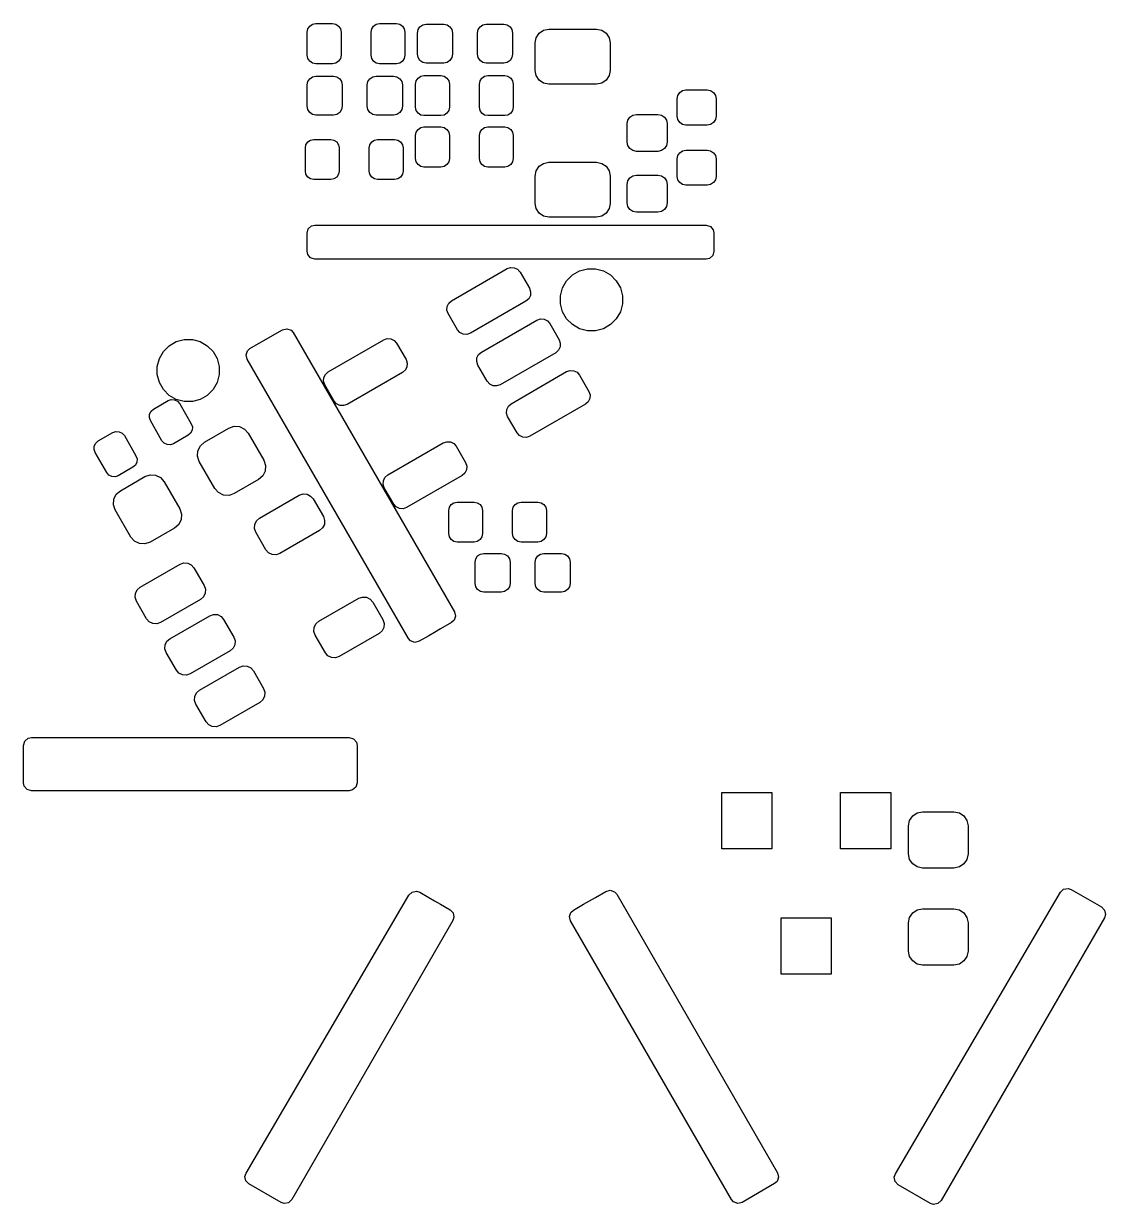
# Model space of a CAD drawing. Extents: x 121.6 to 196.8, y -111.8 to -71.1.
# Drawn here: x 134.57 to 151.85, y -111.76 to -92.9 of the extents above; entities that cross this region are included whole.
import ezdxf

# ---------------------------------------------------------------- set-up
doc = ezdxf.new("R2010")
doc.units = 0
doc.layers.add('BLACK', color=7, linetype='CONTINUOUS')

msp = doc.modelspace()

# ---------------------------------------------------------------- linework, layer by layer
at = {"layer": 'BLACK', "linetype": 'CONTINUOUS'}
for p, q in [((139.110276, -92.983338), (139.139541, -92.939541)), ((139.139541, -92.939541), (139.183338, -92.910276)), ((139.183338, -92.910276), (139.235, -92.9)), ((139.235, -92.9), (139.505, -92.9)), ((139.505, -92.9), (139.556662, -92.910276)), ((139.556662, -92.910276), (139.600459, -92.939541)), ((139.600459, -92.939541), (139.629724, -92.983338)), ((140.130276, -92.983338), (140.159541, -92.939541)), ((140.159541, -92.939541), (140.203338, -92.910276)), ((140.203338, -92.910276), (140.255, -92.9)), ((140.255, -92.9), (140.525, -92.9)), ((140.525, -92.9), (140.576662, -92.910276)), ((140.576662, -92.910276), (140.620459, -92.939541)), ((140.620459, -92.939541), (140.649724, -92.983338)), ((140.870657, -92.996424), (140.901005, -92.951005)), ((140.901005, -92.951005), (140.946424, -92.920657)), ((140.946424, -92.920657), (141, -92.91)), ((141, -92.91), (141.28, -92.91)), ((141.28, -92.91), (141.333576, -92.920657)), ((141.333576, -92.920657), (141.378995, -92.951005)), ((141.378995, -92.951005), (141.409343, -92.996424)), ((141.830657, -92.996424), (141.861005, -92.951005)), ((141.861005, -92.951005), (141.906424, -92.920657)), ((141.906424, -92.920657), (141.96, -92.91)), ((141.96, -92.91), (142.24, -92.91)), ((142.24, -92.91), (142.293576, -92.920657)), ((142.293576, -92.920657), (142.338995, -92.951005)), ((142.338995, -92.951005), (142.369343, -92.996424)), ((139.1, -93.035), (139.110276, -92.983338)), ((139.1, -93.405), (139.1, -93.035)), ((139.629724, -92.983338), (139.64, -93.035)), ((139.64, -93.035), (139.64, -93.405)), ((140.12, -93.035), (140.130276, -92.983338)), ((140.12, -93.405), (140.12, -93.035)), ((140.649724, -92.983338), (140.66, -93.035)), ((140.66, -93.035), (140.66, -93.405)), ((140.86, -93.05), (140.870657, -92.996424)), ((140.86, -93.39), (140.86, -93.05)), ((141.409343, -92.996424), (141.42, -93.05)), ((141.42, -93.05), (141.42, -93.39)), ((141.82, -93.05), (141.830657, -92.996424)), ((141.82, -93.39), (141.82, -93.05)), ((142.369343, -92.996424), (142.38, -93.05)), ((142.38, -93.05), (142.38, -93.39)), ((142.74, -93.20875), (142.756651, -93.125038)), ((142.756651, -93.125038), (142.80407, -93.05407)), ((142.80407, -93.05407), (142.875038, -93.006651)), ((142.875038, -93.006651), (142.95875, -92.99)), ((142.95875, -92.99), (143.72125, -92.99)), ((143.72125, -92.99), (143.804962, -93.006651)), ((143.804962, -93.006651), (143.87593, -93.05407)), ((143.87593, -93.05407), (143.923349, -93.125038)), ((143.923349, -93.125038), (143.94, -93.20875)), ((142.74, -93.64625), (142.74, -93.20875)), ((143.94, -93.20875), (143.94, -93.64625)), ((139.110276, -93.456662), (139.1, -93.405)), ((139.139541, -93.500459), (139.110276, -93.456662)), ((139.183338, -93.529724), (139.139541, -93.500459)), ((139.600459, -93.500459), (139.556662, -93.529724)), ((139.629724, -93.456662), (139.600459, -93.500459)), ((139.64, -93.405), (139.629724, -93.456662)), ((140.130276, -93.456662), (140.12, -93.405)), ((140.159541, -93.500459), (140.130276, -93.456662)), ((140.203338, -93.529724), (140.159541, -93.500459)), ((140.620459, -93.500459), (140.576662, -93.529724)), ((140.649724, -93.456662), (140.620459, -93.500459)), ((140.66, -93.405), (140.649724, -93.456662)), ((140.870657, -93.443576), (140.86, -93.39)), ((140.901005, -93.488995), (140.870657, -93.443576)), ((140.946424, -93.519343), (140.901005, -93.488995)), ((141, -93.53), (140.946424, -93.519343)), ((141.333576, -93.519343), (141.28, -93.53)), ((141.378995, -93.488995), (141.333576, -93.519343)), ((141.409343, -93.443576), (141.378995, -93.488995)), ((141.42, -93.39), (141.409343, -93.443576)), ((141.830657, -93.443576), (141.82, -93.39)), ((141.861005, -93.488995), (141.830657, -93.443576)), ((141.906424, -93.519343), (141.861005, -93.488995)), ((141.96, -93.53), (141.906424, -93.519343)), ((142.293576, -93.519343), (142.24, -93.53)), ((142.338995, -93.488995), (142.293576, -93.519343)), ((142.369343, -93.443576), (142.338995, -93.488995)), ((142.38, -93.39), (142.369343, -93.443576)), ((139.235, -93.54), (139.183338, -93.529724)), ((139.505, -93.54), (139.235, -93.54)), ((139.556662, -93.529724), (139.505, -93.54)), ((140.255, -93.54), (140.203338, -93.529724)), ((140.525, -93.54), (140.255, -93.54)), ((140.576662, -93.529724), (140.525, -93.54)), ((141.28, -93.53), (141, -93.53)), ((142.24, -93.53), (141.96, -93.53)), ((142.756651, -93.729962), (142.74, -93.64625)), ((143.94, -93.64625), (143.923349, -93.729962)), ((139.1, -93.88), (139.110657, -93.826424)), ((139.1, -94.22), (139.1, -93.88)), ((139.110657, -93.826424), (139.141005, -93.781005)), ((139.141005, -93.781005), (139.186424, -93.750657)), ((139.186424, -93.750657), (139.24, -93.74)), ((139.24, -93.74), (139.52, -93.74)), ((139.52, -93.74), (139.573576, -93.750657)), ((139.573576, -93.750657), (139.618995, -93.781005)), ((139.618995, -93.781005), (139.649343, -93.826424)), ((139.649343, -93.826424), (139.66, -93.88)), ((139.66, -93.88), (139.66, -94.22)), ((140.06, -93.88), (140.070657, -93.826424)), ((140.06, -94.22), (140.06, -93.88)), ((140.070657, -93.826424), (140.101005, -93.781005)), ((140.101005, -93.781005), (140.146424, -93.750657)), ((140.146424, -93.750657), (140.2, -93.74)), ((140.2, -93.74), (140.48, -93.74)), ((140.48, -93.74), (140.533576, -93.750657)), ((140.533576, -93.750657), (140.578995, -93.781005)), ((140.578995, -93.781005), (140.609343, -93.826424)), ((140.609343, -93.826424), (140.62, -93.88)), ((140.62, -93.88), (140.62, -94.22)), ((140.829999, -93.865003), (140.840275, -93.813341)), ((140.829999, -94.235003), (140.829999, -93.865003)), ((140.840275, -93.813341), (140.86954, -93.769544)), ((140.86954, -93.769544), (140.913337, -93.740279)), ((140.913337, -93.740279), (140.964999, -93.730003)), ((140.964999, -93.730003), (141.234999, -93.730003)), ((141.234999, -93.730003), (141.286661, -93.740279)), ((141.286661, -93.740279), (141.330458, -93.769544)), ((141.330458, -93.769544), (141.359723, -93.813341)), ((141.359723, -93.813341), (141.369999, -93.865003)), ((141.369999, -93.865003), (141.369999, -94.235003)), ((141.849999, -93.865003), (141.860275, -93.813341)), ((141.849999, -94.235003), (141.849999, -93.865003)), ((141.860275, -93.813341), (141.88954, -93.769544)), ((141.88954, -93.769544), (141.933337, -93.740279)), ((141.933337, -93.740279), (141.984999, -93.730003)), ((141.984999, -93.730003), (142.254999, -93.730003)), ((142.254999, -93.730003), (142.306661, -93.740279)), ((142.306661, -93.740279), (142.350458, -93.769544)), ((142.350458, -93.769544), (142.379723, -93.813341)), ((142.379723, -93.813341), (142.389999, -93.865003)), ((142.389999, -93.865003), (142.389999, -94.235003)), ((142.80407, -93.80093), (142.756651, -93.729962)), ((142.875038, -93.848349), (142.80407, -93.80093)), ((142.95875, -93.865), (142.875038, -93.848349)), ((143.72125, -93.865), (142.95875, -93.865)), ((143.804962, -93.848349), (143.72125, -93.865)), ((143.87593, -93.80093), (143.804962, -93.848349)), ((143.923349, -93.729962), (143.87593, -93.80093)), ((145.01, -94.1), (145.020657, -94.046424)), ((145.020657, -94.046424), (145.051005, -94.001005)), ((145.051005, -94.001005), (145.096424, -93.970657)), ((145.096424, -93.970657), (145.15, -93.96)), ((145.15, -93.96), (145.49, -93.96)), ((145.49, -93.96), (145.543576, -93.970657)), ((145.543576, -93.970657), (145.588995, -94.001005)), ((145.588995, -94.001005), (145.619343, -94.046424)), ((145.619343, -94.046424), (145.63, -94.1)), ((139.110657, -94.273576), (139.1, -94.22)), ((139.141005, -94.318995), (139.110657, -94.273576)), ((139.649343, -94.273576), (139.618995, -94.318995)), ((139.66, -94.22), (139.649343, -94.273576)), ((140.070657, -94.273576), (140.06, -94.22)), ((140.101005, -94.318995), (140.070657, -94.273576)), ((140.609343, -94.273576), (140.578995, -94.318995)), ((140.62, -94.22), (140.609343, -94.273576)), ((140.840275, -94.286665), (140.829999, -94.235003)), ((141.369999, -94.235003), (141.359723, -94.286665)), ((141.860275, -94.286665), (141.849999, -94.235003)), ((142.389999, -94.235003), (142.379723, -94.286665)), ((145.01, -94.38), (145.01, -94.1)), ((145.63, -94.1), (145.63, -94.38)), ((139.186424, -94.349343), (139.141005, -94.318995)), ((139.24, -94.36), (139.186424, -94.349343)), ((139.52, -94.36), (139.24, -94.36)), ((139.573576, -94.349343), (139.52, -94.36)), ((139.618995, -94.318995), (139.573576, -94.349343)), ((140.146424, -94.349343), (140.101005, -94.318995)), ((140.2, -94.36), (140.146424, -94.349343)), ((140.48, -94.36), (140.2, -94.36)), ((140.533576, -94.349343), (140.48, -94.36)), ((140.578995, -94.318995), (140.533576, -94.349343)), ((140.86954, -94.330462), (140.840275, -94.286665)), ((140.913337, -94.359727), (140.86954, -94.330462)), ((140.964999, -94.370003), (140.913337, -94.359727)), ((141.234999, -94.370003), (140.964999, -94.370003)), ((141.286661, -94.359727), (141.234999, -94.370003)), ((141.330458, -94.330462), (141.286661, -94.359727)), ((141.359723, -94.286665), (141.330458, -94.330462)), ((141.88954, -94.330462), (141.860275, -94.286665)), ((141.933337, -94.359727), (141.88954, -94.330462)), ((141.984999, -94.370003), (141.933337, -94.359727)), ((142.254999, -94.370003), (141.984999, -94.370003)), ((142.306661, -94.359727), (142.254999, -94.370003)), ((142.350458, -94.330462), (142.306661, -94.359727)), ((142.379723, -94.286665), (142.350458, -94.330462)), ((144.21, -94.4975), (144.221228, -94.441054)), ((144.221228, -94.441054), (144.253202, -94.393202)), ((144.253202, -94.393202), (144.301054, -94.361228)), ((144.301054, -94.361228), (144.3575, -94.35)), ((144.3575, -94.35), (144.7025, -94.35)), ((144.7025, -94.35), (144.758946, -94.361228)), ((144.758946, -94.361228), (144.806798, -94.393202)), ((144.806798, -94.393202), (144.838772, -94.441054)), ((144.838772, -94.441054), (144.85, -94.4975)), ((145.020657, -94.433576), (145.01, -94.38)), ((145.051005, -94.478995), (145.020657, -94.433576)), ((145.619343, -94.433576), (145.588995, -94.478995)), ((145.63, -94.38), (145.619343, -94.433576)), ((140.83, -94.685), (140.840276, -94.633338)), ((140.840276, -94.633338), (140.869541, -94.589541)), ((140.869541, -94.589541), (140.913338, -94.560276)), ((140.913338, -94.560276), (140.965, -94.55)), ((140.965, -94.55), (141.235, -94.55)), ((141.235, -94.55), (141.286662, -94.560276)), ((141.286662, -94.560276), (141.330459, -94.589541)), ((141.330459, -94.589541), (141.359724, -94.633338)), ((141.359724, -94.633338), (141.37, -94.685)), ((141.85, -94.685), (141.860276, -94.633338)), ((141.860276, -94.633338), (141.889541, -94.589541)), ((141.889541, -94.589541), (141.933338, -94.560276)), ((141.933338, -94.560276), (141.985, -94.55)), ((141.985, -94.55), (142.255, -94.55)), ((142.255, -94.55), (142.306662, -94.560276)), ((142.306662, -94.560276), (142.350459, -94.589541)), ((142.350459, -94.589541), (142.379724, -94.633338)), ((142.379724, -94.633338), (142.39, -94.685)), ((144.21, -94.7925), (144.21, -94.4975)), ((144.85, -94.4975), (144.85, -94.7925)), ((145.096424, -94.509343), (145.051005, -94.478995)), ((145.15, -94.52), (145.096424, -94.509343)), ((145.49, -94.52), (145.15, -94.52)), ((145.543576, -94.509343), (145.49, -94.52)), ((145.588995, -94.478995), (145.543576, -94.509343)), ((139.07, -94.885), (139.080276, -94.833338)), ((139.080276, -94.833338), (139.109541, -94.789541)), ((139.109541, -94.789541), (139.153338, -94.760276)), ((139.153338, -94.760276), (139.205, -94.75)), ((139.205, -94.75), (139.475, -94.75)), ((139.475, -94.75), (139.526662, -94.760276)), ((139.526662, -94.760276), (139.570459, -94.789541)), ((139.570459, -94.789541), (139.599724, -94.833338)), ((139.599724, -94.833338), (139.61, -94.885)), ((140.09, -94.885), (140.100276, -94.833338)), ((140.100276, -94.833338), (140.129541, -94.789541)), ((140.129541, -94.789541), (140.173338, -94.760276)), ((140.173338, -94.760276), (140.225, -94.75)), ((140.225, -94.75), (140.495, -94.75)), ((140.495, -94.75), (140.546662, -94.760276)), ((140.546662, -94.760276), (140.590459, -94.789541)), ((140.590459, -94.789541), (140.619724, -94.833338)), ((140.619724, -94.833338), (140.63, -94.885)), ((140.83, -95.055), (140.83, -94.685)), ((141.37, -94.685), (141.37, -95.055)), ((141.85, -95.055), (141.85, -94.685)), ((142.39, -94.685), (142.39, -95.055)), ((144.221228, -94.848946), (144.21, -94.7925)), ((144.85, -94.7925), (144.838772, -94.848946)), ((139.07, -95.255), (139.07, -94.885)), ((139.61, -94.885), (139.61, -95.255)), ((140.09, -95.255), (140.09, -94.885)), ((140.63, -94.885), (140.63, -95.255)), ((144.253202, -94.896798), (144.221228, -94.848946)), ((144.301054, -94.928772), (144.253202, -94.896798)), ((144.3575, -94.94), (144.301054, -94.928772)), ((144.7025, -94.94), (144.3575, -94.94)), ((144.758946, -94.928772), (144.7025, -94.94)), ((144.806798, -94.896798), (144.758946, -94.928772)), ((144.838772, -94.848946), (144.806798, -94.896798)), ((145.01, -95.06), (145.020657, -95.006424)), ((145.020657, -95.006424), (145.051005, -94.961005)), ((145.051005, -94.961005), (145.096424, -94.930657)), ((145.096424, -94.930657), (145.15, -94.92)), ((145.15, -94.92), (145.49, -94.92)), ((145.49, -94.92), (145.543576, -94.930657)), ((145.543576, -94.930657), (145.588995, -94.961005)), ((145.588995, -94.961005), (145.619343, -95.006424)), ((145.619343, -95.006424), (145.63, -95.06)), ((140.840276, -95.106662), (140.83, -95.055)), ((140.869541, -95.150459), (140.840276, -95.106662)), ((140.913338, -95.179724), (140.869541, -95.150459)), ((140.965, -95.19), (140.913338, -95.179724)), ((141.235, -95.19), (140.965, -95.19)), ((141.286662, -95.179724), (141.235, -95.19)), ((141.330459, -95.150459), (141.286662, -95.179724)), ((141.359724, -95.106662), (141.330459, -95.150459)), ((141.37, -95.055), (141.359724, -95.106662)), ((141.860276, -95.106662), (141.85, -95.055)), ((141.889541, -95.150459), (141.860276, -95.106662)), ((141.933338, -95.179724), (141.889541, -95.150459)), ((141.985, -95.19), (141.933338, -95.179724)), ((142.255, -95.19), (141.985, -95.19)), ((142.306662, -95.179724), (142.255, -95.19)), ((142.350459, -95.150459), (142.306662, -95.179724)), ((142.379724, -95.106662), (142.350459, -95.150459)), ((142.39, -95.055), (142.379724, -95.106662)), ((142.756651, -95.250038), (142.80407, -95.17907)), ((142.80407, -95.17907), (142.875038, -95.131651)), ((142.875038, -95.131651), (142.95875, -95.115)), ((142.95875, -95.115), (143.72125, -95.115)), ((143.72125, -95.115), (143.804962, -95.131651)), ((143.804962, -95.131651), (143.87593, -95.17907)), ((143.87593, -95.17907), (143.923349, -95.250038)), ((145.01, -95.34), (145.01, -95.06)), ((145.63, -95.06), (145.63, -95.34)), ((139.080276, -95.306662), (139.07, -95.255)), ((139.109541, -95.350459), (139.080276, -95.306662)), ((139.153338, -95.379724), (139.109541, -95.350459)), ((139.205, -95.39), (139.153338, -95.379724)), ((139.475, -95.39), (139.205, -95.39)), ((139.526662, -95.379724), (139.475, -95.39)), ((139.570459, -95.350459), (139.526662, -95.379724)), ((139.599724, -95.306662), (139.570459, -95.350459)), ((139.61, -95.255), (139.599724, -95.306662)), ((140.100276, -95.306662), (140.09, -95.255)), ((140.129541, -95.350459), (140.100276, -95.306662)), ((140.173338, -95.379724), (140.129541, -95.350459)), ((140.225, -95.39), (140.173338, -95.379724)), ((140.495, -95.39), (140.225, -95.39)), ((140.546662, -95.379724), (140.495, -95.39)), ((140.590459, -95.350459), (140.546662, -95.379724)), ((140.619724, -95.306662), (140.590459, -95.350459)), ((140.63, -95.255), (140.619724, -95.306662)), ((142.74, -95.33375), (142.756651, -95.250038)), ((142.74, -95.77125), (142.74, -95.33375)), ((143.923349, -95.250038), (143.94, -95.33375)), ((143.94, -95.33375), (143.94, -95.77125)), ((144.21, -95.4675), (144.221228, -95.411054)), ((144.221228, -95.411054), (144.253202, -95.363202)), ((144.253202, -95.363202), (144.301054, -95.331228)), ((144.301054, -95.331228), (144.3575, -95.32)), ((144.3575, -95.32), (144.7025, -95.32)), ((144.7025, -95.32), (144.758946, -95.331228)), ((144.758946, -95.331228), (144.806798, -95.363202)), ((144.806798, -95.363202), (144.838772, -95.411054)), ((144.838772, -95.411054), (144.85, -95.4675)), ((145.020657, -95.393576), (145.01, -95.34)), ((145.051005, -95.438995), (145.020657, -95.393576)), ((145.619343, -95.393576), (145.588995, -95.438995)), ((145.63, -95.34), (145.619343, -95.393576)), ((144.21, -95.7625), (144.21, -95.4675)), ((144.85, -95.4675), (144.85, -95.7625)), ((145.096424, -95.469343), (145.051005, -95.438995)), ((145.15, -95.48), (145.096424, -95.469343)), ((145.49, -95.48), (145.15, -95.48)), ((145.543576, -95.469343), (145.49, -95.48)), ((145.588995, -95.438995), (145.543576, -95.469343)), ((142.756651, -95.854962), (142.74, -95.77125)), ((143.94, -95.77125), (143.923349, -95.854962)), ((144.221228, -95.818946), (144.21, -95.7625)), ((144.85, -95.7625), (144.838772, -95.818946)), ((142.80407, -95.92593), (142.756651, -95.854962)), ((142.875038, -95.973349), (142.80407, -95.92593)), ((142.95875, -95.99), (142.875038, -95.973349)), ((143.804962, -95.973349), (143.72125, -95.99)), ((143.87593, -95.92593), (143.804962, -95.973349)), ((143.923349, -95.854962), (143.87593, -95.92593)), ((144.253202, -95.866798), (144.221228, -95.818946)), ((144.301054, -95.898772), (144.253202, -95.866798)), ((144.3575, -95.91), (144.301054, -95.898772)), ((144.7025, -95.91), (144.3575, -95.91)), ((144.758946, -95.898772), (144.7025, -95.91)), ((144.806798, -95.866798), (144.758946, -95.898772)), ((144.838772, -95.818946), (144.806798, -95.866798)), ((139.117059, -96.177879), (139.170715, -96.131386)), ((139.170715, -96.131386), (139.223057, -96.12)), ((139.223057, -96.12), (145.471056, -96.12)), ((143.72125, -95.99), (142.95875, -95.99)), ((145.471056, -96.12), (145.539177, -96.140002)), ((145.539177, -96.140002), (145.58567, -96.193658)), ((139.097057, -96.246), (139.117059, -96.177879)), ((139.097057, -96.534), (139.097057, -96.246)), ((145.58567, -96.193658), (145.597056, -96.246)), ((145.597056, -96.246), (145.597056, -96.534)), ((139.108443, -96.586342), (139.097057, -96.534)), ((145.597056, -96.534), (145.577054, -96.602121)), ((139.154936, -96.639998), (139.108443, -96.586342)), ((139.223057, -96.66), (139.154936, -96.639998)), ((145.471056, -96.66), (139.223057, -96.66)), ((145.523398, -96.648614), (145.471056, -96.66)), ((145.577054, -96.602121), (145.523398, -96.648614)), ((141.406266, -97.324968), (142.293942, -96.812468)), ((142.293942, -96.812468), (142.349363, -96.793655)), ((142.349363, -96.793655), (142.407765, -96.797483)), ((142.407765, -96.797483), (142.460256, -96.823369)), ((142.460256, -96.823369), (142.498846, -96.867372)), ((142.498846, -96.867372), (142.648846, -97.12718)), ((143.243323, -97.005619), (143.335619, -96.913323)), ((143.335619, -96.913323), (143.448658, -96.84806)), ((143.448658, -96.84806), (143.574737, -96.814278)), ((143.574737, -96.814278), (143.705263, -96.814278)), ((143.705263, -96.814278), (143.831342, -96.84806)), ((143.831342, -96.84806), (143.944381, -96.913323)), ((143.944381, -96.913323), (144.036677, -97.005619)), ((143.17806, -97.118658), (143.243323, -97.005619)), ((144.036677, -97.005619), (144.10194, -97.118658)), ((142.637945, -97.293494), (142.593942, -97.332084)), ((142.663831, -97.241003), (142.637945, -97.293494)), ((142.648846, -97.12718), (142.667659, -97.182601)), ((142.667659, -97.182601), (142.663831, -97.241003)), ((143.144278, -97.244737), (143.17806, -97.118658)), ((143.144278, -97.375263), (143.144278, -97.244737)), ((144.10194, -97.118658), (144.135722, -97.244737)), ((144.135722, -97.244737), (144.135722, -97.375263)), ((141.332549, -97.474451), (141.336377, -97.416049)), ((141.351362, -97.529872), (141.332549, -97.474451)), ((141.336377, -97.416049), (141.362263, -97.363558)), ((141.362263, -97.363558), (141.406266, -97.324968)), ((142.593942, -97.332084), (141.706266, -97.844584)), ((143.17806, -97.501342), (143.144278, -97.375263)), ((144.135722, -97.375263), (144.10194, -97.501342)), ((141.501362, -97.78968), (141.351362, -97.529872)), ((141.881266, -98.147692), (142.768942, -97.635192)), ((142.768942, -97.635192), (142.824363, -97.616379)), ((142.824363, -97.616379), (142.882765, -97.620207)), ((142.882765, -97.620207), (142.935256, -97.646093)), ((142.935256, -97.646093), (142.973846, -97.690096)), ((143.243323, -97.614381), (143.17806, -97.501342)), ((143.335619, -97.706677), (143.243323, -97.614381)), ((144.036677, -97.614381), (143.944381, -97.706677)), ((144.10194, -97.501342), (144.036677, -97.614381)), ((138.434628, -97.944729), (138.705588, -97.788287)), ((138.705588, -97.788287), (138.774583, -97.771549)), ((138.774583, -97.771549), (138.841675, -97.794769)), ((138.841675, -97.794769), (138.877708, -97.834406)), ((138.877708, -97.834406), (141.451709, -102.292707)), ((141.539952, -97.833683), (141.501362, -97.78968)), ((141.592443, -97.859569), (141.539952, -97.833683)), ((141.650845, -97.863397), (141.592443, -97.859569)), ((141.706266, -97.844584), (141.650845, -97.863397)), ((142.973846, -97.690096), (143.123846, -97.949904)), ((143.448658, -97.77194), (143.335619, -97.706677)), ((143.574737, -97.805722), (143.448658, -97.77194)), ((143.705263, -97.805722), (143.574737, -97.805722)), ((143.831342, -97.77194), (143.705263, -97.805722)), ((143.944381, -97.706677), (143.831342, -97.77194)), ((136.803323, -98.135619), (136.895619, -98.043323)), ((136.895619, -98.043323), (137.008658, -97.97806)), ((137.008658, -97.97806), (137.134737, -97.944278)), ((137.134737, -97.944278), (137.265263, -97.944278)), ((137.265263, -97.944278), (137.391342, -97.97806)), ((137.391342, -97.97806), (137.504381, -98.043323)), ((137.504381, -98.043323), (137.596677, -98.135619)), ((138.185247, -98.088709), (138.434628, -97.944729)), ((139.436058, -98.462468), (140.323734, -97.949968)), ((140.323734, -97.949968), (140.379155, -97.931155)), ((140.379155, -97.931155), (140.437557, -97.934983)), ((140.437557, -97.934983), (140.490048, -97.960869)), ((140.490048, -97.960869), (140.528638, -98.004872)), ((140.528638, -98.004872), (140.678638, -98.26468)), ((143.123846, -97.949904), (143.142659, -98.005325)), ((143.142659, -98.005325), (143.138831, -98.063727)), ((136.73806, -98.248658), (136.803323, -98.135619)), ((137.596677, -98.135619), (137.66194, -98.248658)), ((138.122387, -98.191893), (138.145576, -98.12479)), ((138.139158, -98.26088), (138.122387, -98.191893)), ((138.145576, -98.12479), (138.185247, -98.088709)), ((141.807549, -98.297175), (141.811377, -98.238773)), ((141.811377, -98.238773), (141.837263, -98.186282)), ((141.837263, -98.186282), (141.881266, -98.147692)), ((143.068942, -98.154808), (142.181266, -98.667308)), ((143.112945, -98.116218), (143.068942, -98.154808)), ((143.138831, -98.063727), (143.112945, -98.116218)), ((136.704278, -98.374737), (136.73806, -98.248658)), ((136.704278, -98.505263), (136.704278, -98.374737)), ((137.66194, -98.248658), (137.695722, -98.374737)), ((137.695722, -98.374737), (137.695722, -98.505263)), ((140.715279, -102.717953), (138.139158, -98.26088)), ((140.693623, -98.378503), (140.667737, -98.430994)), ((140.678638, -98.26468), (140.697451, -98.320101)), ((140.697451, -98.320101), (140.693623, -98.378503)), ((141.826362, -98.352596), (141.807549, -98.297175)), ((141.976362, -98.612404), (141.826362, -98.352596)), ((136.73806, -98.631342), (136.704278, -98.505263)), ((137.695722, -98.505263), (137.66194, -98.631342)), ((139.362341, -98.611951), (139.366169, -98.553549)), ((139.381154, -98.667372), (139.362341, -98.611951)), ((139.366169, -98.553549), (139.392055, -98.501058)), ((139.392055, -98.501058), (139.436058, -98.462468)), ((140.623734, -98.469584), (139.736058, -98.982084)), ((140.667737, -98.430994), (140.623734, -98.469584)), ((142.014952, -98.656407), (141.976362, -98.612404)), ((142.356266, -98.970416), (143.243942, -98.457916)), ((143.243942, -98.457916), (143.299363, -98.439103)), ((143.299363, -98.439103), (143.357765, -98.442931)), ((143.357765, -98.442931), (143.410256, -98.468817)), ((143.410256, -98.468817), (143.448846, -98.51282)), ((143.448846, -98.51282), (143.598846, -98.772628)), ((136.803323, -98.744381), (136.73806, -98.631342)), ((136.895619, -98.836677), (136.803323, -98.744381)), ((137.596677, -98.744381), (137.504381, -98.836677)), ((137.66194, -98.631342), (137.596677, -98.744381)), ((139.531154, -98.92718), (139.381154, -98.667372)), ((142.067443, -98.682293), (142.014952, -98.656407)), ((142.125845, -98.686121), (142.067443, -98.682293)), ((142.181266, -98.667308), (142.125845, -98.686121)), ((143.598846, -98.772628), (143.617659, -98.828049)), ((136.64476, -99.055372), (136.878586, -98.920372)), ((136.878586, -98.920372), (136.928465, -98.90344)), ((137.008658, -98.90194), (136.895619, -98.836677)), ((136.928465, -98.90344), (136.981027, -98.906886)), ((136.981027, -98.906886), (137.02827, -98.930183)), ((137.134737, -98.935722), (137.008658, -98.90194)), ((137.02827, -98.930183), (137.063, -98.969785)), ((137.063, -98.969785), (137.248, -99.290215)), ((137.265263, -98.935722), (137.134737, -98.935722)), ((137.391342, -98.90194), (137.265263, -98.935722)), ((137.504381, -98.836677), (137.391342, -98.90194)), ((139.569744, -98.971183), (139.531154, -98.92718)), ((139.622235, -98.997069), (139.569744, -98.971183)), ((139.736058, -98.982084), (139.680637, -99.000897)), ((142.312263, -99.009006), (142.356266, -98.970416)), ((143.543942, -98.977532), (142.656266, -99.490032)), ((143.587945, -98.938942), (143.543942, -98.977532)), ((143.613831, -98.886451), (143.587945, -98.938942)), ((143.617659, -98.828049), (143.613831, -98.886451)), ((136.578414, -99.189907), (136.58186, -99.137345)), ((136.58186, -99.137345), (136.605157, -99.090102)), ((136.605157, -99.090102), (136.64476, -99.055372)), ((139.680637, -99.000897), (139.622235, -98.997069)), ((142.282549, -99.119899), (142.286377, -99.061497)), ((142.301362, -99.17532), (142.282549, -99.119899)), ((142.286377, -99.061497), (142.312263, -99.009006)), ((142.451362, -99.435128), (142.301362, -99.17532)), ((136.595346, -99.239785), (136.578414, -99.189907)), ((136.780346, -99.560215), (136.595346, -99.239785)), ((137.248, -99.290215), (137.264932, -99.340093)), ((137.264932, -99.340093), (137.261486, -99.392655)), ((137.458814, -99.583638), (137.848526, -99.358638)), ((137.848526, -99.358638), (137.931657, -99.330418)), ((137.931657, -99.330418), (138.01926, -99.33616)), ((138.01926, -99.33616), (138.097997, -99.374989)), ((135.761414, -99.565372), (135.99524, -99.430372)), ((135.99524, -99.430372), (136.045119, -99.41344)), ((136.045119, -99.41344), (136.097681, -99.416886)), ((136.097681, -99.416886), (136.144924, -99.440183)), ((136.144924, -99.440183), (136.179654, -99.479785)), ((136.179654, -99.479785), (136.364654, -99.800215)), ((136.815076, -99.599817), (136.780346, -99.560215)), ((137.198586, -99.474628), (136.96476, -99.609628)), ((137.238189, -99.439898), (137.198586, -99.474628)), ((137.261486, -99.392655), (137.238189, -99.439898)), ((138.097997, -99.374989), (138.155881, -99.440994)), ((138.155881, -99.440994), (138.405881, -99.874006)), ((142.489952, -99.479131), (142.451362, -99.435128)), ((142.542443, -99.505017), (142.489952, -99.479131)), ((142.600845, -99.508845), (142.542443, -99.505017)), ((142.656266, -99.490032), (142.600845, -99.508845)), ((135.695068, -99.699907), (135.698514, -99.647345)), ((135.712, -99.749785), (135.695068, -99.699907)), ((135.698514, -99.647345), (135.721811, -99.600102)), ((135.721811, -99.600102), (135.761414, -99.565372)), ((136.862319, -99.623114), (136.815076, -99.599817)), ((136.914881, -99.62656), (136.862319, -99.623114)), ((136.96476, -99.609628), (136.914881, -99.62656)), ((137.348239, -99.807862), (137.353981, -99.720259)), ((137.353981, -99.720259), (137.39281, -99.641522)), ((137.39281, -99.641522), (137.458814, -99.583638)), ((140.386058, -100.107916), (141.273734, -99.595416)), ((141.273734, -99.595416), (141.329155, -99.576603)), ((141.329155, -99.576603), (141.387557, -99.580431)), ((141.387557, -99.580431), (141.440048, -99.606317)), ((141.440048, -99.606317), (141.478638, -99.65032)), ((141.478638, -99.65032), (141.628638, -99.910128)), ((135.897, -100.070215), (135.712, -99.749785)), ((136.37814, -99.902655), (136.354843, -99.949898)), ((136.364654, -99.800215), (136.381586, -99.850093)), ((136.381586, -99.850093), (136.37814, -99.902655)), ((137.376459, -99.890994), (137.348239, -99.807862)), ((137.626459, -100.324006), (137.376459, -99.890994)), ((138.405881, -99.874006), (138.434101, -99.957138)), ((141.628638, -99.910128), (141.647451, -99.965549)), ((135.93173, -100.109817), (135.897, -100.070215)), ((135.978973, -100.133114), (135.93173, -100.109817)), ((136.081414, -100.119628), (136.031535, -100.13656)), ((136.31524, -99.984628), (136.081414, -100.119628)), ((136.354843, -99.949898), (136.31524, -99.984628)), ((136.506186, -100.133638), (136.589317, -100.105418)), ((136.589317, -100.105418), (136.67692, -100.11116)), ((136.67692, -100.11116), (136.755657, -100.149989)), ((138.38953, -100.123478), (138.323526, -100.181362)), ((138.428359, -100.044741), (138.38953, -100.123478)), ((138.434101, -99.957138), (138.428359, -100.044741)), ((140.342055, -100.146506), (140.386058, -100.107916)), ((141.573734, -100.115032), (140.686058, -100.627532)), ((141.617737, -100.076442), (141.573734, -100.115032)), ((141.643623, -100.023951), (141.617737, -100.076442)), ((141.647451, -99.965549), (141.643623, -100.023951)), ((136.031535, -100.13656), (135.978973, -100.133114)), ((136.116474, -100.358638), (136.506186, -100.133638)), ((136.755657, -100.149989), (136.813541, -100.215994)), ((136.813541, -100.215994), (137.063541, -100.649006)), ((138.323526, -100.181362), (137.933814, -100.406362)), ((140.312341, -100.257399), (140.316169, -100.198997)), ((140.331154, -100.31282), (140.312341, -100.257399)), ((140.316169, -100.198997), (140.342055, -100.146506)), ((140.481154, -100.572628), (140.331154, -100.31282)), ((136.005899, -100.582862), (136.011641, -100.495259)), ((136.011641, -100.495259), (136.05047, -100.416522)), ((136.05047, -100.416522), (136.116474, -100.358638)), ((137.684343, -100.390011), (137.626459, -100.324006)), ((137.76308, -100.42884), (137.684343, -100.390011)), ((137.850683, -100.434582), (137.76308, -100.42884)), ((137.933814, -100.406362), (137.850683, -100.434582)), ((138.336864, -100.799568), (138.973392, -100.432068)), ((138.973392, -100.432068), (139.033432, -100.411687)), ((139.033432, -100.411687), (139.0967, -100.415834)), ((139.0967, -100.415834), (139.153566, -100.443877)), ((139.153566, -100.443877), (139.195371, -100.491547)), ((139.195371, -100.491547), (139.357871, -100.773005)), ((136.034119, -100.665994), (136.005899, -100.582862)), ((136.284119, -101.099006), (136.034119, -100.665994)), ((137.063541, -100.649006), (137.091761, -100.732138)), ((140.519744, -100.616631), (140.481154, -100.572628)), ((140.572235, -100.642517), (140.519744, -100.616631)), ((140.630637, -100.646345), (140.572235, -100.642517)), ((140.686058, -100.627532), (140.630637, -100.646345)), ((141.36, -100.675), (141.370276, -100.623338)), ((141.36, -101.045), (141.36, -100.675)), ((141.370276, -100.623338), (141.399541, -100.579541)), ((141.399541, -100.579541), (141.443338, -100.550276)), ((141.443338, -100.550276), (141.495, -100.54)), ((141.495, -100.54), (141.765, -100.54)), ((141.765, -100.54), (141.816662, -100.550276)), ((141.816662, -100.550276), (141.860459, -100.579541)), ((141.860459, -100.579541), (141.889724, -100.623338)), ((141.889724, -100.623338), (141.9, -100.675)), ((141.9, -100.675), (141.9, -101.045)), ((142.38, -100.675), (142.390276, -100.623338)), ((142.38, -101.045), (142.38, -100.675)), ((142.390276, -100.623338), (142.419541, -100.579541)), ((142.419541, -100.579541), (142.463338, -100.550276)), ((142.463338, -100.550276), (142.515, -100.54)), ((142.515, -100.54), (142.785, -100.54)), ((142.785, -100.54), (142.836662, -100.550276)), ((142.836662, -100.550276), (142.880459, -100.579541)), ((142.880459, -100.579541), (142.909724, -100.623338)), ((142.909724, -100.623338), (142.92, -100.675)), ((142.92, -100.675), (142.92, -101.045)), ((137.086019, -100.819741), (137.04719, -100.898478)), ((137.091761, -100.732138), (137.086019, -100.819741)), ((138.261151, -100.898239), (138.289194, -100.841373)), ((138.289194, -100.841373), (138.336864, -100.799568)), ((139.357871, -100.773005), (139.378252, -100.833045)), ((139.378252, -100.833045), (139.374105, -100.896313)), ((136.981186, -100.956362), (136.591474, -101.181362)), ((137.04719, -100.898478), (136.981186, -100.956362)), ((138.257004, -100.961507), (138.261151, -100.898239)), ((138.277385, -101.021547), (138.257004, -100.961507)), ((138.439885, -101.303005), (138.277385, -101.021547)), ((139.298392, -100.994984), (138.661864, -101.362484)), ((139.346062, -100.953179), (139.298392, -100.994984)), ((139.374105, -100.896313), (139.346062, -100.953179)), ((141.370276, -101.096662), (141.36, -101.045)), ((141.9, -101.045), (141.889724, -101.096662)), ((142.390276, -101.096662), (142.38, -101.045)), ((142.92, -101.045), (142.909724, -101.096662)), ((136.342003, -101.165011), (136.284119, -101.099006)), ((136.42074, -101.20384), (136.342003, -101.165011)), ((136.508343, -101.209582), (136.42074, -101.20384)), ((136.591474, -101.181362), (136.508343, -101.209582)), ((141.399541, -101.140459), (141.370276, -101.096662)), ((141.443338, -101.169724), (141.399541, -101.140459)), ((141.495, -101.18), (141.443338, -101.169724)), ((141.765, -101.18), (141.495, -101.18)), ((141.816662, -101.169724), (141.765, -101.18)), ((141.860459, -101.140459), (141.816662, -101.169724)), ((141.889724, -101.096662), (141.860459, -101.140459)), ((142.419541, -101.140459), (142.390276, -101.096662)), ((142.463338, -101.169724), (142.419541, -101.140459)), ((142.515, -101.18), (142.463338, -101.169724)), ((142.785, -101.18), (142.515, -101.18)), ((142.836662, -101.169724), (142.785, -101.18)), ((142.880459, -101.140459), (142.836662, -101.169724)), ((142.909724, -101.096662), (142.880459, -101.140459)), ((138.48169, -101.350675), (138.439885, -101.303005)), ((138.538556, -101.378718), (138.48169, -101.350675)), ((138.601824, -101.382865), (138.538556, -101.378718)), ((138.661864, -101.362484), (138.601824, -101.382865)), ((141.78, -101.5), (141.790657, -101.446424)), ((141.790657, -101.446424), (141.821005, -101.401005)), ((141.821005, -101.401005), (141.866424, -101.370657)), ((141.866424, -101.370657), (141.92, -101.36)), ((141.92, -101.36), (142.2, -101.36)), ((142.2, -101.36), (142.253576, -101.370657)), ((142.253576, -101.370657), (142.298995, -101.401005)), ((142.298995, -101.401005), (142.329343, -101.446424)), ((142.329343, -101.446424), (142.34, -101.5)), ((142.74, -101.5), (142.750657, -101.446424)), ((142.750657, -101.446424), (142.781005, -101.401005)), ((142.781005, -101.401005), (142.826424, -101.370657)), ((142.826424, -101.370657), (142.88, -101.36)), ((142.88, -101.36), (143.16, -101.36)), ((143.16, -101.36), (143.213576, -101.370657)), ((143.213576, -101.370657), (143.258995, -101.401005)), ((143.258995, -101.401005), (143.289343, -101.446424)), ((143.289343, -101.446424), (143.3, -101.5)), ((136.431608, -101.899568), (137.068136, -101.532068)), ((137.068136, -101.532068), (137.128176, -101.511687)), ((137.128176, -101.511687), (137.191444, -101.515834)), ((137.191444, -101.515834), (137.24831, -101.543877)), ((137.24831, -101.543877), (137.290115, -101.591547)), ((137.290115, -101.591547), (137.452615, -101.873005)), ((141.78, -101.84), (141.78, -101.5)), ((142.34, -101.5), (142.34, -101.84)), ((142.74, -101.84), (142.74, -101.5)), ((143.3, -101.5), (143.3, -101.84)), ((136.351748, -102.061507), (136.355895, -101.998239)), ((136.355895, -101.998239), (136.383938, -101.941373)), ((136.383938, -101.941373), (136.431608, -101.899568)), ((137.468849, -101.996313), (137.440806, -102.053179)), ((137.452615, -101.873005), (137.472996, -101.933045)), ((137.472996, -101.933045), (137.468849, -101.996313)), ((141.790657, -101.893576), (141.78, -101.84)), ((141.821005, -101.938995), (141.790657, -101.893576)), ((141.866424, -101.969343), (141.821005, -101.938995)), ((141.92, -101.98), (141.866424, -101.969343)), ((142.2, -101.98), (141.92, -101.98)), ((142.253576, -101.969343), (142.2, -101.98)), ((142.298995, -101.938995), (142.253576, -101.969343)), ((142.329343, -101.893576), (142.298995, -101.938995)), ((142.34, -101.84), (142.329343, -101.893576)), ((142.750657, -101.893576), (142.74, -101.84)), ((142.781005, -101.938995), (142.750657, -101.893576)), ((142.826424, -101.969343), (142.781005, -101.938995)), ((142.88, -101.98), (142.826424, -101.969343)), ((143.16, -101.98), (142.88, -101.98)), ((143.213576, -101.969343), (143.16, -101.98)), ((143.258995, -101.938995), (143.213576, -101.969343)), ((143.289343, -101.893576), (143.258995, -101.938995)), ((143.3, -101.84), (143.289343, -101.893576)), ((136.372129, -102.121547), (136.351748, -102.061507)), ((136.534629, -102.403005), (136.372129, -102.121547)), ((137.393136, -102.094984), (136.756608, -102.462484)), ((137.440806, -102.053179), (137.393136, -102.094984)), ((139.286864, -102.445016), (139.923392, -102.077516)), ((139.923392, -102.077516), (139.983432, -102.057135)), ((139.983432, -102.057135), (140.0467, -102.061282)), ((140.0467, -102.061282), (140.103566, -102.089325)), ((140.103566, -102.089325), (140.145371, -102.136995)), ((140.145371, -102.136995), (140.307871, -102.418453)), ((136.906608, -102.722292), (137.543136, -102.354792)), ((137.543136, -102.354792), (137.603176, -102.334411)), ((137.603176, -102.334411), (137.666444, -102.338558)), ((137.666444, -102.338558), (137.72331, -102.366601)), ((137.72331, -102.366601), (137.765115, -102.414271)), ((141.468447, -102.361702), (141.445227, -102.428794)), ((141.451709, -102.292707), (141.468447, -102.361702)), ((136.576434, -102.450675), (136.534629, -102.403005)), ((136.6333, -102.478718), (136.576434, -102.450675)), ((136.696568, -102.482865), (136.6333, -102.478718)), ((136.756608, -102.462484), (136.696568, -102.482865)), ((137.765115, -102.414271), (137.927615, -102.695729)), ((139.207004, -102.606955), (139.211151, -102.543687)), ((139.211151, -102.543687), (139.239194, -102.486821)), ((139.239194, -102.486821), (139.286864, -102.445016)), ((140.324105, -102.541761), (140.296062, -102.598627)), ((140.307871, -102.418453), (140.328252, -102.478493)), ((140.328252, -102.478493), (140.324105, -102.541761)), ((141.229425, -102.566536), (141.134629, -102.621265)), ((141.229426, -102.566536), (141.229425, -102.566536)), ((141.405591, -102.464826), (141.229426, -102.566536)), ((141.445227, -102.428794), (141.405591, -102.464826)), ((136.830895, -102.820963), (136.858938, -102.764097)), ((136.858938, -102.764097), (136.906608, -102.722292)), ((137.927615, -102.695729), (137.947996, -102.755769)), ((137.947996, -102.755769), (137.943849, -102.819037)), ((139.227385, -102.666995), (139.207004, -102.606955)), ((139.389885, -102.948453), (139.227385, -102.666995)), ((140.248392, -102.640432), (139.611864, -103.007932)), ((140.296062, -102.598627), (140.248392, -102.640432)), ((140.751279, -102.757536), (140.715279, -102.717953)), ((140.818371, -102.780758), (140.751279, -102.757536)), ((140.887366, -102.764021), (140.818371, -102.780758)), ((141.039835, -102.675996), (140.887366, -102.764021)), ((141.039838, -102.675995), (141.039835, -102.675996)), ((141.13463, -102.621266), (141.039838, -102.675995)), ((141.134629, -102.621265), (141.13463, -102.621266)), ((136.826748, -102.884231), (136.830895, -102.820963)), ((136.847129, -102.944271), (136.826748, -102.884231)), ((137.009629, -103.225729), (136.847129, -102.944271)), ((137.868136, -102.917708), (137.231608, -103.285208)), ((137.915806, -102.875903), (137.868136, -102.917708)), ((137.943849, -102.819037), (137.915806, -102.875903)), ((139.43169, -102.996123), (139.389885, -102.948453)), ((139.488556, -103.024166), (139.43169, -102.996123)), ((139.551824, -103.028313), (139.488556, -103.024166)), ((139.611864, -103.007932), (139.551824, -103.028313)), ((137.051434, -103.273399), (137.009629, -103.225729)), ((137.1083, -103.301442), (137.051434, -103.273399)), ((137.171568, -103.305589), (137.1083, -103.301442)), ((137.231608, -103.285208), (137.171568, -103.305589)), ((137.381608, -103.545016), (138.018136, -103.177516)), ((138.018136, -103.177516), (138.078176, -103.157135)), ((138.078176, -103.157135), (138.141444, -103.161282)), ((138.141444, -103.161282), (138.19831, -103.189325)), ((138.19831, -103.189325), (138.240115, -103.236995)), ((138.240115, -103.236995), (138.402615, -103.518453)), ((138.402615, -103.518453), (138.422996, -103.578493)), ((137.301748, -103.706955), (137.305895, -103.643687)), ((137.322129, -103.766995), (137.301748, -103.706955)), ((137.305895, -103.643687), (137.333938, -103.586821)), ((137.333938, -103.586821), (137.381608, -103.545016)), ((138.390806, -103.698627), (138.343136, -103.740432)), ((138.418849, -103.641761), (138.390806, -103.698627)), ((138.422996, -103.578493), (138.418849, -103.641761)), ((137.484629, -104.048453), (137.322129, -103.766995)), ((138.343136, -103.740432), (137.706608, -104.107932)), ((137.526434, -104.096123), (137.484629, -104.048453)), ((137.5833, -104.124166), (137.526434, -104.096123)), ((137.646568, -104.128313), (137.5833, -104.124166)), ((137.706608, -104.107932), (137.646568, -104.128313)), ((134.57, -104.426001), (134.590002, -104.35788)), ((134.57, -105.024001), (134.57, -104.426001)), ((134.590002, -104.35788), (134.643658, -104.311387)), ((134.643658, -104.311387), (134.696, -104.300001)), ((134.696, -104.300001), (139.771058, -104.300001)), ((139.771058, -104.300001), (139.839179, -104.320003)), ((139.839179, -104.320003), (139.885672, -104.373659)), ((139.885672, -104.373659), (139.897058, -104.426001)), ((139.897058, -104.426001), (139.897058, -104.874264)), ((134.581386, -105.076343), (134.57, -105.024001)), ((139.897057, -105.024002), (139.877054, -105.092122)), ((139.897058, -104.874264), (139.897057, -105.024002)), ((134.627879, -105.129999), (134.581386, -105.076343)), ((134.696, -105.150001), (134.627879, -105.129999)), ((139.771057, -105.150001), (134.696, -105.150001)), ((139.823399, -105.138615), (139.771057, -105.150001)), ((139.877054, -105.092122), (139.823399, -105.138615)), ((145.72, -106.08), (145.72, -105.18)), ((145.72, -105.18), (146.52, -105.18)), ((146.52, -105.18), (146.52, -106.08)), ((147.62, -106.08), (147.62, -105.18)), ((147.62, -105.18), (148.42, -105.18)), ((148.42, -105.18), (148.42, -106.08)), ((148.722127, -105.623896), (148.770901, -105.550901)), ((148.770901, -105.550901), (148.843896, -105.502127)), ((148.843896, -105.502127), (148.93, -105.485)), ((148.93, -105.485), (149.43, -105.485)), ((149.43, -105.485), (149.516104, -105.502127)), ((149.516104, -105.502127), (149.589099, -105.550901)), ((149.589099, -105.550901), (149.637873, -105.623896)), ((148.705, -105.71), (148.722127, -105.623896)), ((148.705, -106.16), (148.705, -105.71)), ((149.637873, -105.623896), (149.655, -105.71)), ((149.655, -105.71), (149.655, -106.16)), ((146.52, -106.08), (145.72, -106.08)), ((148.42, -106.08), (147.62, -106.08)), ((148.722127, -106.246104), (148.705, -106.16)), ((149.655, -106.16), (149.637873, -106.246104)), ((148.770901, -106.319099), (148.722127, -106.246104)), ((148.843896, -106.367873), (148.770901, -106.319099)), ((149.589099, -106.319099), (149.516104, -106.367873)), ((149.637873, -106.246104), (149.589099, -106.319099)), ((148.93, -106.385), (148.843896, -106.367873)), ((149.43, -106.385), (148.93, -106.385)), ((149.516104, -106.367873), (149.43, -106.385)), ((151.130183, -106.772379), (151.181886, -106.723724)), ((151.181886, -106.723724), (151.251686, -106.710745)), ((151.251686, -106.710745), (151.301887, -106.726974)), ((138.12224, -111.257141), (140.725065, -106.816418)), ((140.725065, -106.816418), (140.776768, -106.767763)), ((140.776768, -106.767763), (140.846568, -106.754784)), ((140.846568, -106.754784), (140.896769, -106.771013)), ((140.896769, -106.771013), (141.039833, -106.853612)), ((141.039833, -106.853612), (141.039834, -106.853612)), ((141.039834, -106.853612), (141.134627, -106.90834)), ((141.134627, -106.90834), (141.13463, -106.908343)), ((141.13463, -106.908343), (141.229423, -106.963072)), ((143.514981, -106.963071), (143.609756, -106.908351)), ((143.609756, -106.908351), (143.609774, -106.90834)), ((143.609774, -106.90834), (143.704568, -106.853612)), ((143.704568, -106.853612), (143.870878, -106.757591)), ((143.870878, -106.757591), (143.939873, -106.740853)), ((143.939873, -106.740853), (144.006965, -106.764073)), ((144.006965, -106.764073), (144.042998, -106.80371)), ((144.042998, -106.80371), (146.611711, -111.252851)), ((148.493801, -111.270355), (151.130183, -106.772379)), ((151.301887, -106.726974), (151.786306, -107.006654)), ((141.229423, -106.963072), (141.381806, -107.05105)), ((141.381806, -107.05105), (141.430799, -107.102432)), ((141.430799, -107.102432), (141.444235, -107.172146)), ((143.287734, -107.161163), (143.310923, -107.09406)), ((143.310923, -107.09406), (143.350595, -107.057978)), ((143.350595, -107.057978), (143.514981, -106.963071)), ((148.722127, -107.173896), (148.770901, -107.100901)), ((148.770901, -107.100901), (148.843896, -107.052127)), ((148.843896, -107.052127), (148.93, -107.035)), ((148.93, -107.035), (149.43, -107.035)), ((149.43, -107.035), (149.516104, -107.052127)), ((149.516104, -107.052127), (149.589099, -107.100901)), ((149.589099, -107.100901), (149.637873, -107.173896)), ((151.786306, -107.006654), (151.835299, -107.058037)), ((151.835299, -107.058037), (151.848735, -107.12775)), ((141.427925, -107.223169), (138.854329, -111.680767)), ((141.444235, -107.172146), (141.427925, -107.223169)), ((143.304505, -107.23015), (143.287734, -107.161163)), ((145.875334, -111.678068), (143.304505, -107.23015)), ((146.67, -108.08), (146.67, -107.18)), ((146.67, -107.18), (147.47, -107.18)), ((147.47, -107.18), (147.47, -108.08)), ((148.705, -107.26), (148.722127, -107.173896)), ((148.705, -107.71), (148.705, -107.26)), ((151.832425, -107.178773), (149.225648, -111.693842)), ((149.637873, -107.173896), (149.655, -107.26)), ((149.655, -107.26), (149.655, -107.71)), ((151.848735, -107.12775), (151.832425, -107.178773)), ((148.722127, -107.796104), (148.705, -107.71)), ((148.770901, -107.869099), (148.722127, -107.796104)), ((149.637873, -107.796104), (149.589099, -107.869099)), ((149.655, -107.71), (149.637873, -107.796104)), ((148.843896, -107.917873), (148.770901, -107.869099)), ((148.93, -107.935), (148.843896, -107.917873)), ((149.43, -107.935), (148.93, -107.935)), ((149.516104, -107.917873), (149.43, -107.935)), ((149.589099, -107.869099), (149.516104, -107.917873)), ((147.47, -108.08), (146.67, -108.08)), ((138.105515, -111.308878), (138.12224, -111.257141)), ((138.118951, -111.378591), (138.105515, -111.308878)), ((138.167944, -111.429974), (138.118951, -111.378591)), ((138.68221, -111.726886), (138.167944, -111.429974)), ((146.565592, -111.42497), (146.047423, -111.724135)), ((146.605229, -111.388938), (146.565592, -111.42497)), ((146.628449, -111.321846), (146.605229, -111.388938)), ((146.611711, -111.252851), (146.628449, -111.321846)), ((148.477076, -111.322092), (148.493801, -111.270355)), ((148.490512, -111.391805), (148.477076, -111.322092)), ((148.539505, -111.443188), (148.490512, -111.391805)), ((149.053529, -111.739961), (148.539505, -111.443188)), ((138.733233, -111.743196), (138.68221, -111.726886)), ((138.802947, -111.72976), (138.733233, -111.743196)), ((138.854329, -111.680767), (138.802947, -111.72976)), ((145.911336, -111.717653), (145.875334, -111.678068)), ((145.978428, -111.740873), (145.911336, -111.717653)), ((146.047423, -111.724135), (145.978428, -111.740873)), ((149.104552, -111.756271), (149.053529, -111.739961)), ((149.174266, -111.742835), (149.104552, -111.756271)), ((149.225648, -111.693842), (149.174266, -111.742835))]:
    msp.add_line(p, q, dxfattribs=at)

doc.saveas('drawing.dxf')
